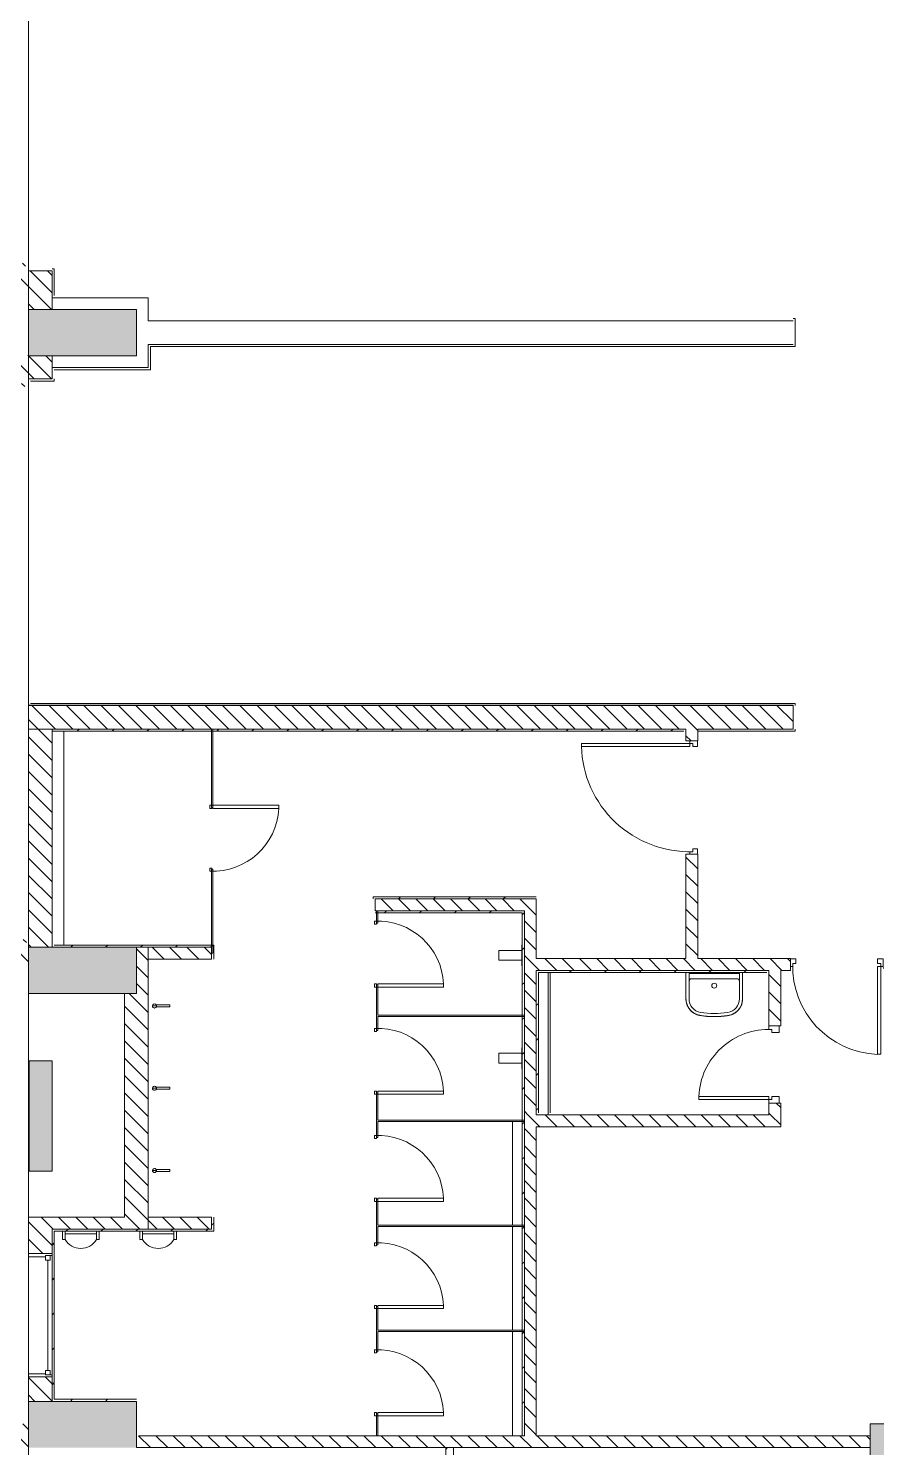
# Model space of a CAD drawing. Header units: millimetres. Extents: x -106145 to 154907, y -84585 to 152038.
# Drawn here: x 89389 to 97631, y 99190 to 112988 of the extents above; entities that cross this region are included whole.
import ezdxf

# ---------------------------------------------------------------- set-up
doc = ezdxf.new("R2010")
doc.units = ezdxf.units.MM
doc.linetypes.add('Hidden', pattern=[7.14375, 4.7625, -2.38125])
for name, color, linetype, lineweight in [('A-DETL-HDLN', 90, 'Hidden', 5), ('A-DOOR', 31, 'Continuous', 5), ('A-DOOR-FRAM', 31, 'Continuous', 9), ('A-GLAZ', 151, 'Continuous', 5), ('A-WALL', 113, 'Continuous', 5), ('A-WALL-PATT', 111, 'Continuous', 5), ('P-SANR-FIXT', 6, 'Continuous', 5), ('S-COLS', 52, 'Continuous', 5)]:
    doc.layers.add(name, color=color, linetype=linetype, lineweight=lineweight)
pattern_1 = [(315, (0, 0), (84.19025, 84.19025), [])]
pattern_2 = [(45, (0, 0), (-169.70563, 169.70563), [])]

# ---------------------------------------------------------------- blocks, each defined once
blk = doc.blocks.new('Columns 3 - Columns 3-2542167-Site Plan')
at = {"layer": 'S-COLS'}
h = blk.add_hatch(color=256, dxfattribs=at)
h.paths.add_polyline_path([(97569, 94060), (98619, 94060), (98619, 94290), (97799, 94290), (97799, 95110), (97569, 95110)], flags=0)
h.paths.add_polyline_path([(97569, 98370), (97799, 98370), (97799, 99190), (98619, 99190), (98619, 99420), (97569, 99420)], flags=0)
at = {"layer": 'S-COLS', "color": 41}
for p, q in [((98619, 99420), (97569, 99420)), ((97569, 99420), (97569, 98370)), ((98619, 99190), (98619, 99420)), ((97799, 99190), (98619, 99190)), ((97799, 99190), (97799, 98370)), ((97569, 98370), (97799, 98370)), ((97799, 95110), (97569, 95110)), ((97569, 94060), (97569, 95110)), ((97799, 94290), (97799, 95110)), ((98619, 94290), (97799, 94290)), ((98619, 94060), (98619, 94290)), ((97569, 94060), (98619, 94060))]:
    blk.add_line(p, q, dxfattribs=at)
blk = doc.blocks.new('DC_SglFl-W-Int - 1_1 WALL OPENING type E-11702070-Site Plan')
at = {"layer": 'A-DOOR', "color": 121, "lineweight": 9}
for p, q in [((497, 20), (497, 1074)), ((497, 1074), (527, 1074)), ((527, 1074), (527, 20)), ((527, 20), (497, 20))]:
    blk.add_line(p, q, dxfattribs=at)
at = {"layer": 'A-DOOR', "color": 41}
blk.add_arc((527, 20), 1054, 91.6304, 181.6304, dxfattribs=at)
at = {"layer": 'A-DOOR-FRAM', "color": 121}
for p, q in [((-550, -55), (-550, 20)), ((-550, 20), (-527, 20)), ((-527, -10), (-527, 20)), ((527, 20), (550, 20)), ((527, -10), (527, 20)), ((550, 20), (550, -55)), ((-497, -55), (-550, -55)), ((-527, -10), (-497, -10)), ((-497, -10), (-497, -55)), ((497, -10), (527, -10)), ((497, -55), (497, -10)), ((550, -55), (497, -55))]:
    blk.add_line(p, q, dxfattribs=at)
blk = doc.blocks.new('spout face - Div__30_-4302828-Site Plan')
at = {"layer": 'P-SANR-FIXT', "color": 41}
for p, q in [((94183, 102875), (94183, 103078)), ((94188, 103078), (94183, 103078)), ((93959, 103024), (93959, 102929)), ((94183, 103024), (93959, 103024)), ((94183, 102929), (93959, 102929)), ((94183, 102875), (94188, 102875))]:
    blk.add_line(p, q, dxfattribs=at)
blk = doc.blocks.new('DC_SglFl-W-Int - 0_6 toilet door-5833031-Site Plan')
at = {"layer": 'A-DOOR', "color": 121, "lineweight": 9}
for p, q in [((290, 6), (290, 646)), ((290, 646), (320, 646)), ((320, 646), (320, 6)), ((320, 6), (290, 6))]:
    blk.add_line(p, q, dxfattribs=at)
at = {"layer": 'A-DOOR', "color": 41}
blk.add_arc((320, 6), 641, 92.6838, 182.6838, dxfattribs=at)
at = {"layer": 'A-DOOR-FRAM', "color": 121}
for p, q in [((-320, -24), (-320, 6)), ((-300, 6), (-320, 6)), ((-300, -4), (-300, 6)), ((320, 6), (300, 6)), ((300, 6), (300, -4)), ((320, -24), (320, 6)), ((-320, -24), (-290, -24)), ((-290, -4), (-300, -4)), ((-290, -24), (-290, -4)), ((290, -4), (290, -24)), ((300, -4), (290, -4)), ((290, -24), (320, -24))]:
    blk.add_line(p, q, dxfattribs=at)
blk = doc.blocks.new('Casework 72 - Casework 5-6992769-Site Plan')
at = {"layer": 'A-GLAZ'}
for points in [[(89166, 101878), (89166, 102952), (89159, 102952), (89159, 101878)], [(89166, 101878), (89389, 101878), (89389, 102952), (89166, 102952), (89166, 102254)]]:
    blk.add_hatch(color=256, dxfattribs=at).paths.add_polyline_path(points, flags=0)
at = {"layer": 'A-GLAZ', "color": 41}
for p, q in [((89159, 102952), (89166, 102952)), ((89159, 101878), (89159, 102952)), ((89166, 102952), (89389, 102952)), ((89166, 101878), (89166, 102952)), ((89389, 102952), (89389, 101878)), ((89166, 101878), (89159, 101878)), ((89389, 101878), (89166, 101878))]:
    blk.add_line(p, q, dxfattribs=at)
blk = doc.blocks.new('Urinal-Wall-3D - Urinal-Wall-3D-6057119-Site Plan')
at = {"layer": 'P-SANR-FIXT', "color": 41}
for p, q in [((-287, 78), (-287, 159)), ((-287, 159), (-261, 159)), ((-261, 159), (-261, 78)), ((69, 159), (43, 159)), ((43, 159), (43, 78)), ((69, 78), (69, 159)), ((43, 104), (-261, 104)), ((-261, 104), (-261, 78)), ((43, 78), (43, 104))]:
    blk.add_line(p, q, dxfattribs=at)
blk.add_arc((-109, 68), 178, 31.0027, 148.9973, dxfattribs=at)
blk = doc.blocks.new('DC_SglFl-W-Int - 0_6 toilet door-5836202-Site Plan')
at = {"layer": 'A-DOOR', "color": 121, "lineweight": 9}
for p, q in [((290, -6), (290, -646)), ((320, -6), (290, -6)), ((320, -646), (320, -6)), ((290, -646), (320, -646))]:
    blk.add_line(p, q, dxfattribs=at)
at = {"layer": 'A-DOOR', "color": 41}
blk.add_arc((320, -6), 641, 177.3162, 267.3162, dxfattribs=at)
at = {"layer": 'A-DOOR-FRAM', "color": 121}
for p, q in [((-320, 24), (-290, 24)), ((-320, 24), (-320, -6)), ((-300, 4), (-300, -6)), ((-290, 4), (-300, 4)), ((-290, 24), (-290, 4)), ((290, 24), (320, 24)), ((290, 4), (290, 24)), ((300, 4), (290, 4)), ((300, -6), (300, 4)), ((320, 24), (320, -6)), ((-300, -6), (-320, -6)), ((320, -6), (300, -6))]:
    blk.add_line(p, q, dxfattribs=at)
blk = doc.blocks.new('TAPWARE_boiling-chilled_water_unit - HYTP-029-8403409-Site Plan')
at = {"layer": 'P-SANR-FIXT', "color": 41}
for p, q in [((0, 520), (0, 480)), ((0, 480), (0, 520)), ((10, 350), (-10, 350))]:
    blk.add_line(p, q, dxfattribs=at)
for start, end in [(90, 270), (164.6513, 180), (119.6513, 135), (270, 90), (315, 0)]:
    blk.add_arc((0, 500), 20, start, end, dxfattribs=at)
for points in [[(-6, 481), (-8, 481), (-9, 482), (-10, 483)], [(-10, 483), (-10, 473), (-10, 453), (-10, 419), (-10, 385), (-10, 362), (-10, 350)], [(10, 350), (10, 362), (10, 385), (10, 419), (10, 453), (10, 473), (10, 483)]]:
    blk.add_open_spline(points, degree=3, dxfattribs=at)
blk.add_open_spline([(10, 483), (8, 482), (6, 481), (3, 480), (2, 480)], degree=3, knots=[-1, -1, -1, -1, -0.7, -0.6, -0.6, -0.6, -0.6], dxfattribs=at)
blk = doc.blocks.new('Instance-Window-Fixed - 1200X1050-10264641-Site Plan')
at = {"layer": 'A-GLAZ', "color": 121, "lineweight": 9}
for p, q in [((-638.1, 115), (-619.05, 115)), ((-619.05, 51.5), (-619.05, 115)), ((-619.05, 95.95), (-619.05, 51.5)), ((-619.05, 95.95), (-574.6, 95.95)), ((-619.05, 51.5), (-574.6, 51.5)), ((-619.05, 51.5), (-606.35, 51.5)), ((-606.35, -115), (-606.35, 51.5)), ((-574.6, 95.95), (-574.6, 51.5)), ((-574.6, 73.725), (498.4, 73.725)), ((498.4, 95.95), (498.4, 51.5)), ((542.85, 95.95), (498.4, 95.95)), ((542.85, 51.5), (498.4, 51.5)), ((530.15, 51.5), (542.85, 51.5)), ((530.15, 51.5), (530.15, -115)), ((542.85, 51.5), (542.85, 115)), ((561.9, 115), (542.85, 115)), ((542.85, 95.95), (542.85, 51.5)), ((-606.35, -115), (-638.1, -115)), ((530.15, -115), (561.9, -115))]:
    blk.add_line(p, q, dxfattribs=at)
blk = doc.blocks.new('DC_SglFl-W-Int - 0_9 WALL OPENING_TYPE A-6772080-Site Plan')
at = {"layer": 'A-DOOR', "color": 121, "lineweight": 9}
for p, q in [((397, -20), (397, -874)), ((427, -20), (397, -20)), ((427, -874), (427, -20)), ((397, -874), (427, -874))]:
    blk.add_line(p, q, dxfattribs=at)
at = {"layer": 'A-DOOR', "color": 41}
blk.add_arc((427, -20), 855, 177.9881, 267.9881, dxfattribs=at)
at = {"layer": 'A-DOOR-FRAM', "color": 121}
for p, q in [((-450, 55), (-450, -20)), ((-397, 55), (-450, 55)), ((-427, 10), (-397, 10)), ((-427, 10), (-427, -20)), ((-397, 10), (-397, 55)), ((397, 55), (397, 10)), ((450, 55), (397, 55)), ((397, 10), (427, 10)), ((427, 10), (427, -20)), ((450, -20), (450, 55)), ((-450, -20), (-427, -20)), ((427, -20), (450, -20))]:
    blk.add_line(p, q, dxfattribs=at)
blk = doc.blocks.new('DC_SglFl-W-Int - 0_75 WALL OPENING 2_TYPE E-11912744-Site Plan')
at = {"layer": 'A-DOOR', "color": 121, "lineweight": 9}
for p, q in [((310, -57.5), (310, -737.5)), ((340, -57.5), (310, -57.5)), ((340, -737.5), (340, -57.5)), ((310, -737.5), (340, -737.5))]:
    blk.add_line(p, q, dxfattribs=at)
at = {"layer": 'A-DOOR', "color": 41}
blk.add_arc((340, -57.5), 680.7, 177.47388, 267.47388, dxfattribs=at)
at = {"layer": 'A-DOOR-FRAM', "color": 121}
for p, q in [((-375, 42.5), (-375, -57.5)), ((-310, 42.5), (-375, 42.5)), ((-310, -27.5), (-310, 42.5)), ((310, 42.5), (310, -27.5)), ((375, 42.5), (310, 42.5)), ((375, -57.5), (375, 42.5)), ((-375, -57.5), (-340, -57.5)), ((-340, -27.5), (-310, -27.5)), ((-340, -27.5), (-340, -57.5)), ((310, -27.5), (340, -27.5)), ((340, -27.5), (340, -57.5)), ((340, -57.5), (375, -57.5))]:
    blk.add_line(p, q, dxfattribs=at)
blk = doc.blocks.new('BASIN_handwash_Type_B - HYBA-010-V30-Site Plan')
at = {"layer": 'P-SANR-FIXT', "color": 41}
for p, q in [((-275, 479), (-275, 224)), ((-275, 224), (-275, 479)), ((-275, 479), (-275, 351)), ((245, 470), (-245, 470)), ((-245, 470), (-245, 224)), ((-245, 351), (-245, 470)), ((220, 418), (-220, 418)), ((245, 470), (245, 224)), ((245, 470), (245, 351)), ((275, 224), (275, 479)), ((275, 224), (275, 479)), ((275, 351), (275, 479))]:
    blk.add_line(p, q, dxfattribs=at)
at = {"layer": 'P-SANR-FIXT', "color": 41, "flags": 128}
for points in [[(-275, 224), (-275, 217), (-274, 211), (-274, 204), (-273, 198), (-272, 191), (-270, 185), (-269, 178), (-267, 172), (-264, 166), (-262, 160), (-259, 154), (-256, 148), (-253, 142), (-250, 136), (-246, 131), (-242, 126), (-238, 120), (-234, 115), (-230, 110), (-225, 106), (-220, 101), (-215, 97), (-210, 93), (-205, 89), (-199, 85), (-193, 82), (-188, 79), (-182, 76), (-176, 73), (-170, 70), (-163, 68), (-157, 66), (-151, 64), (-144, 63), (-139, 62)], [(135, 61), (141, 62), (148, 63), (154, 65), (161, 67), (167, 69), (173, 72), (179, 74), (185, 77), (191, 80), (197, 84), (202, 87), (207, 91), (213, 95), (218, 99), (223, 104), (227, 108), (232, 113), (236, 118), (240, 123), (244, 128), (248, 134), (252, 139), (255, 145), (258, 151), (261, 157), (263, 163), (266, 169), (268, 176), (270, 182), (271, 188), (272, 195), (273, 201), (274, 208), (275, 214), (275, 221)], [(-139, 62), (-106, 57), (-73, 53), (-51, 52)], [(-46, 51), (-40, 51), (-6, 50), (27, 50), (41, 51)], [(47, 51), (61, 52), (94, 55), (127, 60), (135, 61)]]:
    blk.add_lwpolyline(points, dxfattribs=at)
at = {"layer": 'P-SANR-FIXT', "color": 41}
for centre, radius, start, end in [((-220, 393), 25, 90, 180), ((220, 393), 25, 360, 90), ((0, 351), 24.2, 90, 270), ((0, 351), 24.2, 270, 90)]:
    blk.add_arc(centre, radius, start, end, dxfattribs=at)
for centre, major_axis, start_param, end_param in [((-110, 224), (165, 0), 3.141593, 4.534908), ((-110, 224), (135, 0), 3.141593, 4.533834), ((110, 224), (-135, 0), 1.722189, 3.141593), ((110, 224), (165, 0), 4.864844, 6.283185), ((0, 884), (834, 0), 4.544999, 4.874825), ((0, 884), (804, 0), 4.545194, 4.875019)]:
    blk.add_ellipse(centre, major_axis=major_axis, ratio=0.999048, start_param=start_param, end_param=end_param, dxfattribs=at)
for points, knots in [([(-275, 224), (-275, 218), (-274, 205), (-271, 189), (-268, 177), (-265, 168), (-262, 159), (-258, 150), (-253, 142), (-248, 134), (-242, 126), (-237, 118), (-230, 111), (-223, 104), (-216, 98), (-209, 92), (-201, 86), (-193, 81), (-184, 77), (-173, 71), (-158, 66), (-145, 63), (-139, 62)], [0, 0, 0, 0, 0.083333, 0.166667, 0.208333, 0.25, 0.291667, 0.333333, 0.375, 0.416667, 0.458333, 0.5, 0.541667, 0.583333, 0.625, 0.666667, 0.708333, 0.75, 0.791667, 0.833333, 0.916667, 1, 1, 1, 1]), ([(135, 61), (141, 62), (154, 65), (170, 70), (181, 75), (190, 80), (199, 85), (207, 90), (214, 96), (222, 103), (229, 109), (235, 117), (241, 124), (247, 132), (252, 140), (257, 149), (261, 158), (265, 167), (268, 176), (271, 189), (274, 204), (275, 217), (275, 224)], [0, 0, 0, 0, 0.083333, 0.166667, 0.208333, 0.25, 0.291667, 0.333333, 0.375, 0.416667, 0.458333, 0.5, 0.541667, 0.583333, 0.625, 0.666667, 0.708333, 0.75, 0.791667, 0.833333, 0.916667, 1, 1, 1, 1]), ([(-139, 62), (-124, 59), (-94, 55), (-33, 50), (29, 50), (89, 54), (120, 58), (135, 61)], [0, 0, 0, 0, 0.166667, 0.333333, 0.666667, 0.833333, 1, 1, 1, 1])]:
    blk.add_open_spline(points, degree=3, knots=knots, dxfattribs=at)
blk = doc.blocks.new('Walls 4 - Walls 4-13806092-Site Plan')
at = {"layer": 'A-WALL', "color": 61, "lineweight": 18}
for p, q in [((89389, 106407), (89401, 106407)), ((89389, 106407), (89389, 106405)), ((89389, 106405), (89401, 106405)), ((89401, 106407), (89401, 106405)), ((96819, 106407), (89401, 106407)), ((89401, 106405), (89401, 106407)), ((89401, 106405), (96819, 106405)), ((96821, 106407), (96809, 106407)), ((96809, 106407), (96809, 106405)), ((96821, 106405), (96809, 106405)), ((96819, 106405), (96819, 106407)), ((96821, 106407), (96821, 106405))]:
    blk.add_line(p, q, dxfattribs=at)
at = {"layer": 'A-WALL', "color": 41}
for p, q in [((89401, 106407), (96809, 106407)), ((89401, 106405), (89401, 106407)), ((96809, 106405), (96809, 106407))]:
    blk.add_line(p, q, dxfattribs=at)
blk = doc.blocks.new('MM-HOSPITAL BLOCK-C_2022_05_03_CENTRAL_rvt-1-Site Plan')
at = {"layer": 'A-WALL-PATT'}
h = blk.add_hatch(dxfattribs=at)
h.set_pattern_fill('FP_10', color=41, style=0, pattern_type=2)
h.set_pattern_definition(pattern_1)
h.paths.add_polyline_path([(89389, 110675), (89389, 110675), (89389, 110705), (89089, 110705), (89089, 110675)], flags=0)
h = blk.add_hatch(dxfattribs=at)
h.set_pattern_fill('FP_10', color=90, style=0, pattern_type=2)
h.set_pattern_definition(pattern_1)
h.paths.add_polyline_path([(89389, 110400), (89389, 110400), (89389, 110630), (89089, 110630), (89089, 110400)], flags=0)
h = blk.add_hatch(dxfattribs=at)
h.set_pattern_fill('FP_10', color=90, style=0, pattern_type=2)
h.set_pattern_definition(pattern_1)
h.paths.add_polyline_path([(89619, 110255), (89619, 110630), (89389, 110630), (89389, 110255)], flags=0)
h = blk.add_hatch(dxfattribs=at)
h.set_pattern_fill('FP_10', color=90, style=0, pattern_type=2)
h.set_pattern_definition(pattern_1)
h.paths.add_polyline_path([(89389, 109580), (89389, 109580), (89389, 109810), (89089, 109810), (89089, 109580)], flags=0)
h = blk.add_hatch(dxfattribs=at)
h.set_pattern_fill('FP_10', color=90, style=0, pattern_type=2)
h.set_pattern_definition(pattern_1)
h.paths.add_polyline_path([(89619, 109580), (89619, 109805), (89389, 109805), (89389, 109580)], flags=0)
h = blk.add_hatch(dxfattribs=at)
h.set_pattern_fill('FP_10', color=41, style=0, pattern_type=2)
h.set_pattern_definition(pattern_1)
h.paths.add_polyline_path([(89089, 109505), (89389, 109505), (89389, 109535), (89089, 109535)], flags=0)
h = blk.add_hatch(dxfattribs=at)
h.set_pattern_fill('FP_10', color=90, style=0, pattern_type=2)
h.set_pattern_definition(pattern_1)
h.paths.add_polyline_path([(96819, 106175), (96819, 106405), (89389, 106405), (89389, 106175), (96120, 106175)], flags=0)
h = blk.add_hatch(dxfattribs=at)
h.set_pattern_fill('FP_10', color=90, style=0, pattern_type=2)
h.set_pattern_definition(pattern_1)
h.paths.add_polyline_path([(89389, 104055), (89619, 104055), (89619, 106175), (89389, 106175), (89389, 104098)], flags=0)
h = blk.add_hatch(dxfattribs=at)
h.set_pattern_fill('FP_15', color=90, style=0, pattern_type=2)
h.set_pattern_definition(pattern_2)
h.paths.add_polyline_path([(95375, 106154), (95779, 106154), (95779, 106175), (89619, 106175), (89619, 106154), (91174, 106154)], flags=0)
h = blk.add_hatch(dxfattribs=at)
h.set_pattern_fill('FP_10', color=90, style=0, pattern_type=2)
h.set_pattern_definition(pattern_1)
h.paths.add_polyline_path([(95779, 103945), (95894, 103945), (95894, 104960), (95779, 104960), (95779, 104098)], flags=0)
h.paths.add_polyline_path([(95894, 106060), (95894, 106175), (95779, 106175), (95779, 106060)], flags=0)
h = blk.add_hatch(dxfattribs=at)
h.set_pattern_fill('FP_15', color=90, style=0, pattern_type=2)
h.set_pattern_definition(pattern_2)
h.paths.add_polyline_path([(94209, 104525), (94324, 104525), (94324, 104546), (92738, 104546), (92738, 104525), (92759, 104525)], flags=0)
h = blk.add_hatch(dxfattribs=at)
h.set_pattern_fill('FP_10', color=90, style=0, pattern_type=2)
h.set_pattern_definition(pattern_1)
h.paths.add_polyline_path([(92783, 104410), (94209, 104410), (94209, 104525), (92759, 104525), (92759, 104410), (92771, 104410)], flags=0)
h = blk.add_hatch(dxfattribs=at)
h.set_pattern_fill('FP_10', color=90, style=0, pattern_type=2)
h.set_pattern_definition(pattern_1)
h.paths.add_polyline_path([(94209, 102425), (94324, 102425), (94324, 104525), (94209, 104525), (94209, 103383)], flags=0)
h = blk.add_hatch(dxfattribs=at)
h.set_pattern_fill('FP_15', color=90, style=0, pattern_type=2)
h.set_pattern_definition(pattern_2)
h.paths.add_polyline_path([(92759, 104389), (94188, 104389), (94188, 104410), (92759, 104410)], flags=0)
h = blk.add_hatch(dxfattribs=at)
h.set_pattern_fill('FP_15', color=90, style=0, pattern_type=2)
h.set_pattern_definition(pattern_2)
h.paths.add_polyline_path([(94209, 99305), (94209, 104410), (94188, 104410), (94188, 99305)], flags=0)
h = blk.add_hatch(dxfattribs=at)
h.set_pattern_fill('FP_10', color=41, style=0, pattern_type=2)
h.set_pattern_definition(pattern_1)
h.paths.add_polyline_path([(89389, 104100), (89389, 104100), (89389, 104130), (89089, 104130), (89089, 104100)], flags=0)
h = blk.add_hatch(dxfattribs=at)
h.set_pattern_fill('FP_10', color=90, style=0, pattern_type=2)
h.set_pattern_definition(pattern_1)
h.paths.add_polyline_path([(89389, 103825), (89389, 103825), (89389, 104055), (89089, 104055), (89089, 103825)], flags=0)
h = blk.add_hatch(dxfattribs=at)
h.set_pattern_fill('FP_15', color=90, style=0, pattern_type=2)
h.set_pattern_definition(pattern_2)
h.paths.add_polyline_path([(90439, 104055), (91190, 104055), (91190, 104076), (89619, 104076), (89619, 104055), (90124, 104055)], flags=0)
h = blk.add_hatch(dxfattribs=at)
h.set_pattern_fill('FP_10', color=90, style=0, pattern_type=2)
h.set_pattern_definition(pattern_1)
h.paths.add_polyline_path([(90554, 103605), (90554, 104055), (90439, 104055), (90439, 103605)], flags=0)
h = blk.add_hatch(dxfattribs=at)
h.set_pattern_fill('FP_10', color=90, style=0, pattern_type=2)
h.set_pattern_definition(pattern_1)
h.paths.add_polyline_path([(91169, 103940), (91169, 104055), (90554, 104055), (90554, 103940)], flags=0)
h = blk.add_hatch(dxfattribs=at)
h.set_pattern_fill('FP_10', color=90, style=0, pattern_type=2)
h.set_pattern_definition(pattern_1)
h.paths.add_polyline_path([(97789, 103830), (97904, 103830), (97904, 103945), (97694, 103945), (97694, 103830)], flags=0)
h.paths.add_polyline_path([(94324, 103830), (96794, 103830), (96794, 103945), (94324, 103945)], flags=0)
h = blk.add_hatch(dxfattribs=at)
h.set_pattern_fill('FP_15', color=90, style=0, pattern_type=2)
h.set_pattern_definition(pattern_2)
h.paths.add_polyline_path([(94324, 102446), (94345, 102446), (94345, 103830), (94324, 103830)], flags=0)
h = blk.add_hatch(dxfattribs=at)
h.set_pattern_fill('FP_15', color=90, style=0, pattern_type=2)
h.set_pattern_definition(pattern_2)
h.paths.add_polyline_path([(95900, 103809), (96584, 103809), (96584, 103830), (94345, 103830), (94345, 103809), (95375, 103809)], flags=0)
h = blk.add_hatch(dxfattribs=at)
h.set_pattern_fill('FP_10', color=90, style=0, pattern_type=2)
h.set_pattern_definition(pattern_1)
h.paths.add_polyline_path([(96699, 102425), (96699, 102540), (96584, 102540), (96584, 102425)], flags=0)
h.paths.add_polyline_path([(96699, 103290), (96699, 103830), (96584, 103830), (96584, 103290)], flags=0)
h = blk.add_hatch(dxfattribs=at)
h.set_pattern_fill('FP_10', color=90, style=0, pattern_type=2)
h.set_pattern_definition(pattern_1)
h.paths.add_polyline_path([(90324, 101430), (90554, 101430), (90554, 103605), (90324, 103605), (90324, 102254)], flags=0)
h = blk.add_hatch(dxfattribs=at)
h.set_pattern_fill('FP_10', color=90, style=0, pattern_type=2)
h.set_pattern_definition(pattern_1)
h.paths.add_polyline_path([(94324, 99305), (94324, 102425), (94209, 102425), (94209, 99305)], flags=0)
h = blk.add_hatch(dxfattribs=at)
h.set_pattern_fill('FP_10', color=90, style=0, pattern_type=2)
h.set_pattern_definition(pattern_1)
h.paths.add_polyline_path([(96699, 102310), (96699, 102425), (94324, 102425), (94324, 102310), (96425, 102310)], flags=0)
h = blk.add_hatch(dxfattribs=at)
h.set_pattern_fill('FP_10', color=90, style=0, pattern_type=2)
h.set_pattern_definition(pattern_1)
h.paths.add_polyline_path([(89619, 99640), (89619, 99878), (89389, 99878), (89389, 99640)], flags=0)
h.paths.add_polyline_path([(89619, 101078), (89619, 101430), (89389, 101430), (89389, 101078)], flags=0)
h = blk.add_hatch(dxfattribs=at)
h.set_pattern_fill('FP_10', color=90, style=0, pattern_type=2)
h.set_pattern_definition(pattern_1)
h.paths.add_polyline_path([(90554, 101315), (90554, 101430), (89619, 101430), (89619, 101315), (90124, 101315)], flags=0)
h = blk.add_hatch(dxfattribs=at)
h.set_pattern_fill('FP_10', color=90, style=0, pattern_type=2)
h.set_pattern_definition(pattern_1)
h.paths.add_polyline_path([(90554, 101315), (91169, 101315), (91169, 101430), (90554, 101430), (90554, 101332)], flags=0)
h = blk.add_hatch(dxfattribs=at)
h.set_pattern_fill('FP_15', color=90, style=0, pattern_type=2)
h.set_pattern_definition(pattern_2)
h.paths.add_polyline_path([(91169, 101315), (91190, 101315), (91190, 101430), (91169, 101430), (91169, 101332)], flags=0)
h = blk.add_hatch(dxfattribs=at)
h.set_pattern_fill('FP_15', color=90, style=0, pattern_type=2)
h.set_pattern_definition(pattern_2)
h.paths.add_polyline_path([(89640, 99661), (89640, 101315), (89619, 101315), (89619, 99661)], flags=0)
h = blk.add_hatch(dxfattribs=at)
h.set_pattern_fill('FP_15', color=90, style=0, pattern_type=2)
h.set_pattern_definition(pattern_2)
h.paths.add_polyline_path([(90124, 101294), (91190, 101294), (91190, 101315), (89640, 101315), (89640, 101294)], flags=0)
h = blk.add_hatch(dxfattribs=at)
h.set_pattern_fill('FP_15', color=90, style=0, pattern_type=2)
h.set_pattern_definition(pattern_2)
h.paths.add_polyline_path([(89619, 99640), (90439, 99640), (90439, 99661), (89619, 99661)], flags=0)
h = blk.add_hatch(dxfattribs=at)
h.set_pattern_fill('FP_10', color=90, style=0, pattern_type=2)
h.set_pattern_definition(pattern_1)
h.paths.add_polyline_path([(89389, 99190), (89389, 99190), (89389, 99420), (89089, 99420), (89089, 99190)], flags=0)
h = blk.add_hatch(dxfattribs=at)
h.set_pattern_fill('FP_10', color=90, style=0, pattern_type=2)
h.set_pattern_definition(pattern_1)
h.paths.add_polyline_path([(97569, 99190), (97569, 99305), (90439, 99305), (90439, 99190), (95375, 99190)], flags=0)
h = blk.add_hatch(dxfattribs=at)
h.set_pattern_fill('FP_11', color=253, style=0, pattern_type=2)
h.set_pattern_definition([(45, (0, 0), (-318.198, 318.198), []), (135, (0, 0), (-318.198, -318.198), [])])
h.paths.add_polyline_path([(93519, 97430), (93519, 99190), (93444, 99190), (93444, 97430)], flags=0)
at = {"layer": 'S-COLS'}
for points in [[(90439, 109805), (90439, 110255), (89389, 110255), (89389, 109805)], [(89389, 103605), (90439, 103605), (90439, 104055), (89389, 104055)], [(90439, 99190), (90439, 99640), (89389, 99640), (89389, 99190)]]:
    blk.add_hatch(color=256, dxfattribs=at).paths.add_polyline_path(points, flags=0)
at = {"layer": 'A-WALL', "color": 41}
for p, q in [((89389, 116005), (89389, 110705)), ((89389, 110675), (89389, 110651)), ((89640, 110651), (89619, 110651)), ((89640, 110651), (89640, 110391)), ((89619, 110370), (90439, 110370)), ((90554, 110370), (90439, 110370)), ((90554, 110370), (90554, 110145)), ((90554, 110145), (96819, 110145)), ((96840, 110166), (96819, 110166)), ((96840, 110166), (96840, 109915)), ((96819, 109915), (90554, 109915)), ((90554, 109915), (90554, 109805)), ((90554, 109690), (90554, 109915)), ((90575, 109915), (90554, 109915)), ((90575, 109915), (96819, 109915)), ((90575, 109894), (90575, 109690)), ((96840, 109894), (90575, 109894)), ((96840, 109894), (96840, 109915)), ((90554, 109690), (90554, 109805)), ((89389, 109580), (89389, 109535)), ((89389, 109580), (89389, 109559)), ((89640, 109559), (89410, 109559)), ((90554, 109690), (89619, 109690)), ((89640, 109690), (90554, 109690)), ((90575, 109669), (89640, 109669)), ((89640, 109559), (89640, 109580)), ((90575, 109669), (90575, 109690)), ((89389, 109505), (89389, 106405)), ((89389, 106426), (89389, 106405)), ((89410, 106426), (96840, 106426)), ((96840, 106405), (96840, 106426)), ((89619, 106175), (89389, 106175)), ((89389, 106175), (89619, 106175)), ((89640, 106175), (89619, 106175)), ((89640, 106175), (89619, 106175)), ((89619, 106154), (89619, 106175)), ((95779, 106175), (89640, 106175)), ((95779, 106175), (89640, 106175)), ((89734, 106154), (89734, 104076)), ((96840, 106154), (95894, 106154)), ((96840, 106154), (96840, 106175)), ((92759, 104525), (94209, 104525)), ((94209, 104525), (92759, 104525)), ((92759, 104525), (92759, 104410)), ((92759, 104410), (92771, 104410)), ((92771, 104410), (92759, 104410)), ((92783, 104410), (92771, 104410)), ((92771, 104410), (92783, 104410)), ((92783, 104410), (92771, 104410)), ((92783, 104410), (94188, 104410)), ((94188, 104410), (92783, 104410)), ((89619, 104076), (89619, 104055)), ((90554, 104055), (90439, 104055)), ((91169, 103998), (91169, 104055)), ((94324, 102446), (94324, 103830)), ((94345, 103830), (94324, 103830)), ((94324, 103830), (94324, 102446)), ((94439, 103809), (94439, 102425)), ((94439, 102446), (94439, 103809)), ((94460, 103809), (94460, 102446)), ((94209, 103395), (94209, 103383)), ((94094, 101353), (94094, 102362)), ((91169, 101430), (90575, 101430)), ((91169, 101315), (91169, 101430)), ((91169, 101315), (90554, 101315)), ((90554, 101315), (91169, 101315)), ((94094, 100332), (94094, 101341)), ((94209, 101353), (94209, 101341)), ((89389, 99878), (89389, 101078)), ((94094, 99305), (94094, 100320)), ((94209, 100332), (94209, 100320)), ((92771, 99305), (90460, 99305)), ((92783, 99305), (92771, 99305)), ((94188, 99305), (94209, 99305))]:
    blk.add_line(p, q, dxfattribs=at)
at = {"layer": 'A-WALL', "color": 61, "lineweight": 18}
for p, q in [((89389, 110705), (89389, 110675)), ((89389, 110630), (89619, 110630)), ((89619, 110255), (89619, 110630)), ((89389, 110400), (89389, 110255)), ((89389, 110255), (89619, 110255)), ((89389, 109580), (89389, 109810)), ((89389, 109580), (89389, 109805)), ((89389, 109805), (89619, 109805)), ((89619, 109805), (89619, 109580)), ((89389, 109580), (89619, 109580)), ((89389, 109535), (89389, 109505)), ((96819, 106405), (89389, 106405)), ((89389, 106175), (89389, 106405)), ((96819, 106175), (96819, 106405)), ((89389, 106175), (89389, 104055)), ((89619, 104076), (89619, 106154)), ((89619, 106154), (95758, 106154)), ((91169, 106175), (91169, 105415)), ((91169, 106175), (91181, 106175)), ((91181, 105415), (91181, 106175)), ((95779, 106175), (95779, 106060)), ((95779, 106154), (95779, 106175)), ((96819, 106175), (95894, 106175)), ((95894, 106175), (95894, 106060)), ((95894, 106060), (95779, 106060)), ((91169, 105415), (91181, 105415)), ((95779, 104960), (95779, 103945)), ((95894, 104960), (95779, 104960)), ((95894, 103945), (95894, 104960)), ((91169, 104815), (91169, 104055)), ((91169, 104815), (91181, 104815)), ((91181, 103998), (91181, 104815)), ((94324, 104546), (92738, 104546)), ((92738, 104546), (92738, 104525)), ((94324, 104525), (94209, 104525)), ((94209, 104525), (94324, 104525)), ((94324, 103945), (94324, 104525)), ((92759, 104389), (94188, 104389)), ((92771, 104410), (92771, 104288)), ((92783, 104288), (92783, 104410)), ((94188, 104410), (94209, 104410)), ((94188, 104410), (94209, 104410)), ((94188, 104389), (94188, 99305)), ((94209, 104410), (94209, 103395)), ((94209, 99305), (94209, 104410)), ((92783, 104288), (92771, 104288)), ((89389, 104130), (89389, 104100)), ((89389, 103825), (89389, 104055)), ((89389, 104055), (89619, 104055)), ((89619, 104055), (90439, 104055)), ((91190, 104076), (89640, 104076)), ((90439, 104055), (90439, 103605)), ((90554, 103605), (90554, 104055)), ((90554, 104055), (91169, 104055)), ((91169, 104055), (90554, 104055)), ((90554, 103940), (90554, 104055)), ((91169, 104055), (91169, 103940)), ((91190, 104076), (91190, 104055)), ((91190, 103940), (91190, 104055)), ((90554, 103940), (91169, 103940)), ((91169, 103998), (91181, 103998)), ((91169, 103940), (91169, 103998)), ((95779, 103945), (94324, 103945)), ((96794, 103945), (95894, 103945)), ((96794, 103830), (96794, 103945)), ((94345, 103830), (96584, 103830)), ((96584, 103830), (94345, 103830)), ((94345, 102446), (94345, 103809)), ((94345, 103809), (96563, 103809)), ((96584, 103830), (96584, 103290)), ((96584, 103809), (96584, 103830)), ((96699, 103830), (96794, 103830)), ((96699, 103290), (96699, 103830)), ((92771, 103688), (92771, 103246)), ((92783, 103688), (92771, 103688)), ((92783, 103395), (92783, 103688)), ((90324, 103605), (90324, 101430)), ((90324, 103605), (90439, 103605)), ((90554, 101430), (90554, 103605)), ((94209, 103395), (92783, 103395)), ((92783, 103246), (92783, 103383)), ((92783, 103383), (94209, 103383)), ((94209, 103383), (94209, 102425)), ((92783, 103246), (92771, 103246)), ((96699, 103290), (96584, 103290)), ((92771, 102646), (92771, 102204)), ((92783, 102646), (92771, 102646)), ((92783, 102374), (92783, 102646)), ((96584, 102425), (96584, 102540)), ((96699, 102540), (96584, 102540)), ((96699, 102425), (96699, 102540)), ((94209, 102425), (94209, 101353)), ((94324, 102425), (94324, 102446)), ((94324, 102425), (96584, 102425)), ((96699, 102310), (96699, 102425)), ((94209, 102374), (92783, 102374)), ((92783, 102204), (92783, 102362)), ((94209, 102362), (92783, 102362)), ((94209, 102374), (94209, 102362)), ((94324, 99305), (94324, 102310)), ((94324, 102310), (96699, 102310)), ((92783, 102204), (92771, 102204)), ((92771, 101604), (92771, 101162)), ((92783, 101604), (92771, 101604)), ((92783, 101353), (92783, 101604)), ((89389, 101430), (89389, 101078)), ((89389, 101430), (89619, 101430)), ((90324, 101430), (89619, 101430)), ((90554, 101315), (90554, 101430)), ((90575, 101430), (90554, 101430)), ((90554, 101315), (90554, 101430)), ((91190, 101315), (91190, 101430)), ((89619, 101315), (89619, 101078)), ((89619, 101315), (90554, 101315)), ((89619, 101315), (89619, 99661)), ((89640, 101315), (89619, 101315)), ((90554, 101315), (89640, 101315)), ((89640, 99661), (89640, 101294)), ((89640, 101294), (91190, 101294)), ((91190, 101294), (91190, 101315)), ((94209, 101353), (92783, 101353)), ((92783, 101162), (92783, 101341)), ((92783, 101341), (94209, 101341)), ((94209, 101341), (94209, 100332)), ((92783, 101162), (92771, 101162)), ((89389, 101078), (89619, 101078)), ((92771, 100562), (92771, 100120)), ((92783, 100562), (92771, 100562)), ((92783, 100332), (92783, 100562)), ((94209, 100332), (92783, 100332)), ((92783, 100120), (92783, 100320)), ((92783, 100320), (94209, 100320)), ((94209, 100320), (94209, 99326)), ((92783, 100120), (92771, 100120)), ((89389, 99640), (89389, 99878)), ((89389, 99878), (89619, 99878)), ((89619, 99640), (89619, 99878)), ((89389, 99640), (89619, 99640)), ((89619, 99661), (89619, 99640)), ((89619, 99640), (90439, 99640)), ((90439, 99661), (89640, 99661)), ((92771, 99520), (92771, 99305)), ((92783, 99520), (92771, 99520)), ((92783, 99305), (92783, 99520)), ((89389, 99190), (89389, 99420)), ((90439, 99190), (90439, 99305)), ((94188, 99305), (92783, 99305)), ((97569, 99305), (94324, 99305)), ((97569, 99190), (97569, 99305)), ((90439, 99190), (97569, 99190)), ((93444, 99190), (93444, 97430)), ((93519, 99190), (93444, 99190)), ((93519, 97430), (93519, 99190))]:
    blk.add_line(p, q, dxfattribs=at)
at = {"layer": 'S-COLS', "color": 41}
for p, q in [((89389, 109805), (89389, 110255)), ((89389, 110255), (90439, 110255)), ((90439, 109805), (90439, 110255)), ((90439, 109805), (89389, 109805)), ((89389, 103605), (89389, 104055)), ((89389, 104055), (90439, 104055)), ((90439, 103605), (90439, 104055)), ((90439, 103605), (89389, 103605)), ((89389, 99190), (89389, 99640)), ((89389, 99640), (90439, 99640)), ((90439, 99190), (90439, 99640))]:
    blk.add_line(p, q, dxfattribs=at)
at = {"color": 253, "lineweight": 5}
for name, p in [('Walls 4 - Walls 4-13806092-Site Plan', (0, 0)), ('spout face - Div__30_-4302828-Site Plan', (0, 1000)), ('DC_SglFl-W-Int - 0_9 WALL OPENING_TYPE A-6772080-Site Plan', (97244, 103888)), ('BASIN_handwash_Type_B - HYBA-010-V30-Site Plan', (96054, 103330)), ('spout face - Div__30_-4302828-Site Plan', (0, 0)), ('Casework 72 - Casework 5-6992769-Site Plan', (230, 0)), ('Columns 3 - Columns 3-2542167-Site Plan', (0, 0))]:
    blk.add_blockref(name, p, dxfattribs=at)
for name, p, rotation in [('DC_SglFl-W-Int - 1_1 WALL OPENING type E-11702070-Site Plan', (95836, 105510), 90), ('DC_SglFl-W-Int - 0_6 toilet door-5836202-Site Plan', (91175, 105115), 90.0000000000006), ('DC_SglFl-W-Int - 0_6 toilet door-5833031-Site Plan', (92777, 103988), 270), ('TAPWARE_boiling-chilled_water_unit - HYTP-029-8403409-Site Plan', (91114, 103484), 89.99999999999955), ('DC_SglFl-W-Int - 0_6 toilet door-5833031-Site Plan', (92777, 102946), 270), ('DC_SglFl-W-Int - 0_75 WALL OPENING 2_TYPE E-11912744-Site Plan', (96641, 102915), 269.9999999999993), ('TAPWARE_boiling-chilled_water_unit - HYTP-029-8403409-Site Plan', (91114, 102684), 89.99999999999955), ('DC_SglFl-W-Int - 0_6 toilet door-5833031-Site Plan', (92777, 101904), 270), ('TAPWARE_boiling-chilled_water_unit - HYTP-029-8403409-Site Plan', (91114, 101884), 89.99999999999955), ('Urinal-Wall-3D - Urinal-Wall-3D-6057119-Site Plan', (89788, 101373), 180), ('Urinal-Wall-3D - Urinal-Wall-3D-6057119-Site Plan', (90542, 101373), 180), ('DC_SglFl-W-Int - 0_6 toilet door-5833031-Site Plan', (92777, 100862), 270), ('Instance-Window-Fixed - 1200X1050-10264641-Site Plan', (89504, 100439), 270), ('DC_SglFl-W-Int - 0_6 toilet door-5833031-Site Plan', (92777, 99820), 270)]:
    blk.add_blockref(name, p, dxfattribs=dict(at, rotation=rotation))

msp = doc.modelspace()

# ---------------------------------------------------------------- linework, layer by layer
at = {"layer": 'A-DETL-HDLN'}
msp.add_line((89388.75, 85735.05), (89388.75, 129735.05), dxfattribs=at)

# ---------------------------------------------------------------- block references
at = {"lineweight": 5}
msp.add_blockref('MM-HOSPITAL BLOCK-C_2022_05_03_CENTRAL_rvt-1-Site Plan', (0, 0), dxfattribs=at)

doc.saveas('drawing.dxf')
